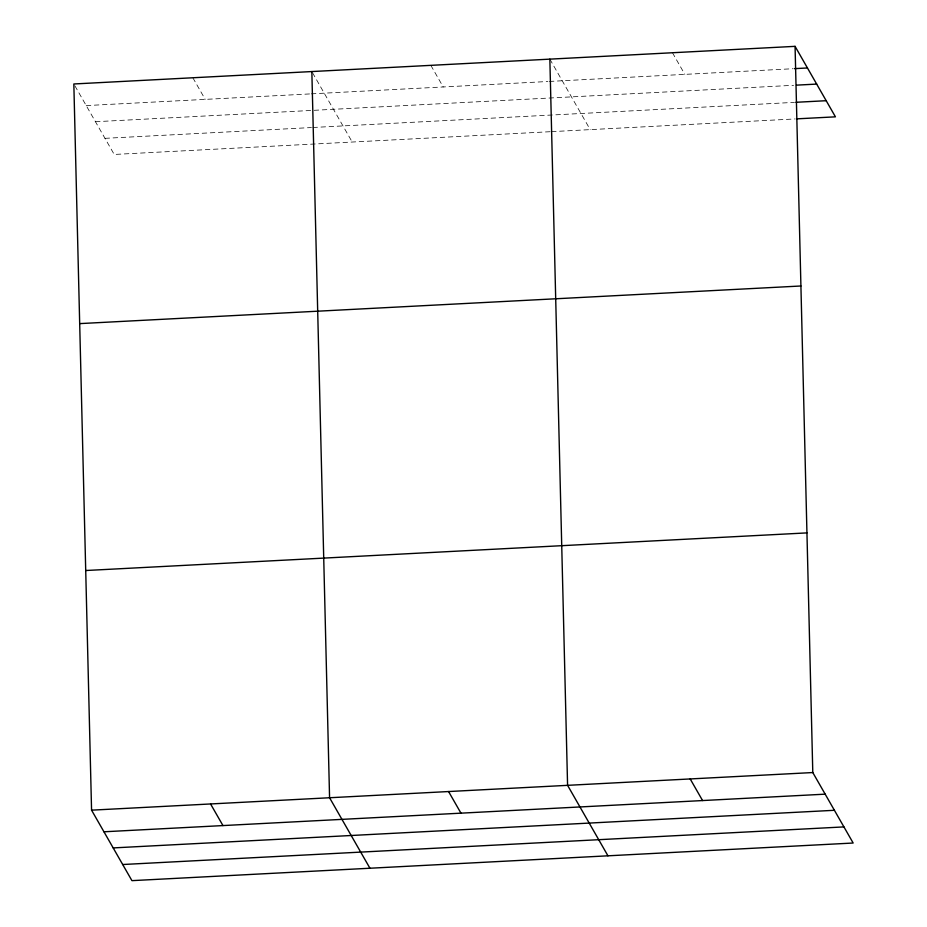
<?xml version="1.0" encoding="UTF-8"?>
<svg xmlns="http://www.w3.org/2000/svg" width="927" height="927" viewBox="0 0 927 927"><rect width="100%" height="100%" fill="white"/><g stroke="black" fill="none" stroke-linecap="round" stroke-linejoin="round"><path stroke-width="0.7" stroke-dasharray="4.63 3.48" d="M86.223 105.585L309.885 93.928M311.321 93.847L547.892 81.506M549.329 81.437L793.025 68.725M95.458 121.715L793.605 85.296M104.971 138.332L311.426 127.555M312.863 127.486L794.462 102.364M550.07 131.715L114.206 154.45L73.836 83.975M551.507 131.646L795.042 118.946M672.457 52.746L684.833 74.369M549.85 59.143L590.209 129.629M430.846 65.353L443.222 86.964M312.526 72.758L352.214 142.04M192.839 77.764L205.215 99.386"/><path stroke-width="1.39" d="M795.065 46.35L73.836 83.975L91.564 810.163L131.935 880.65L853.164 843.025L812.794 772.55L795.065 46.35L835.436 116.837L796.49 118.865M794.462 68.644L807.452 67.972M796.49 85.145L816.687 84.09M795.911 102.294L826.2 100.707M79.687 323.616L800.916 285.991M85.713 570.522L806.942 532.898M91.564 810.163L812.794 772.55M103.951 831.786L825.181 794.161M113.187 847.915L834.416 810.291M122.7 864.52L843.929 826.907M690.186 778.935L702.573 800.557M607.95 855.818L567.579 785.331L549.85 59.143M448.575 791.542L460.962 813.164M369.943 868.24L329.572 797.753L311.843 71.553M210.568 803.964L222.955 825.575"/></g></svg>
